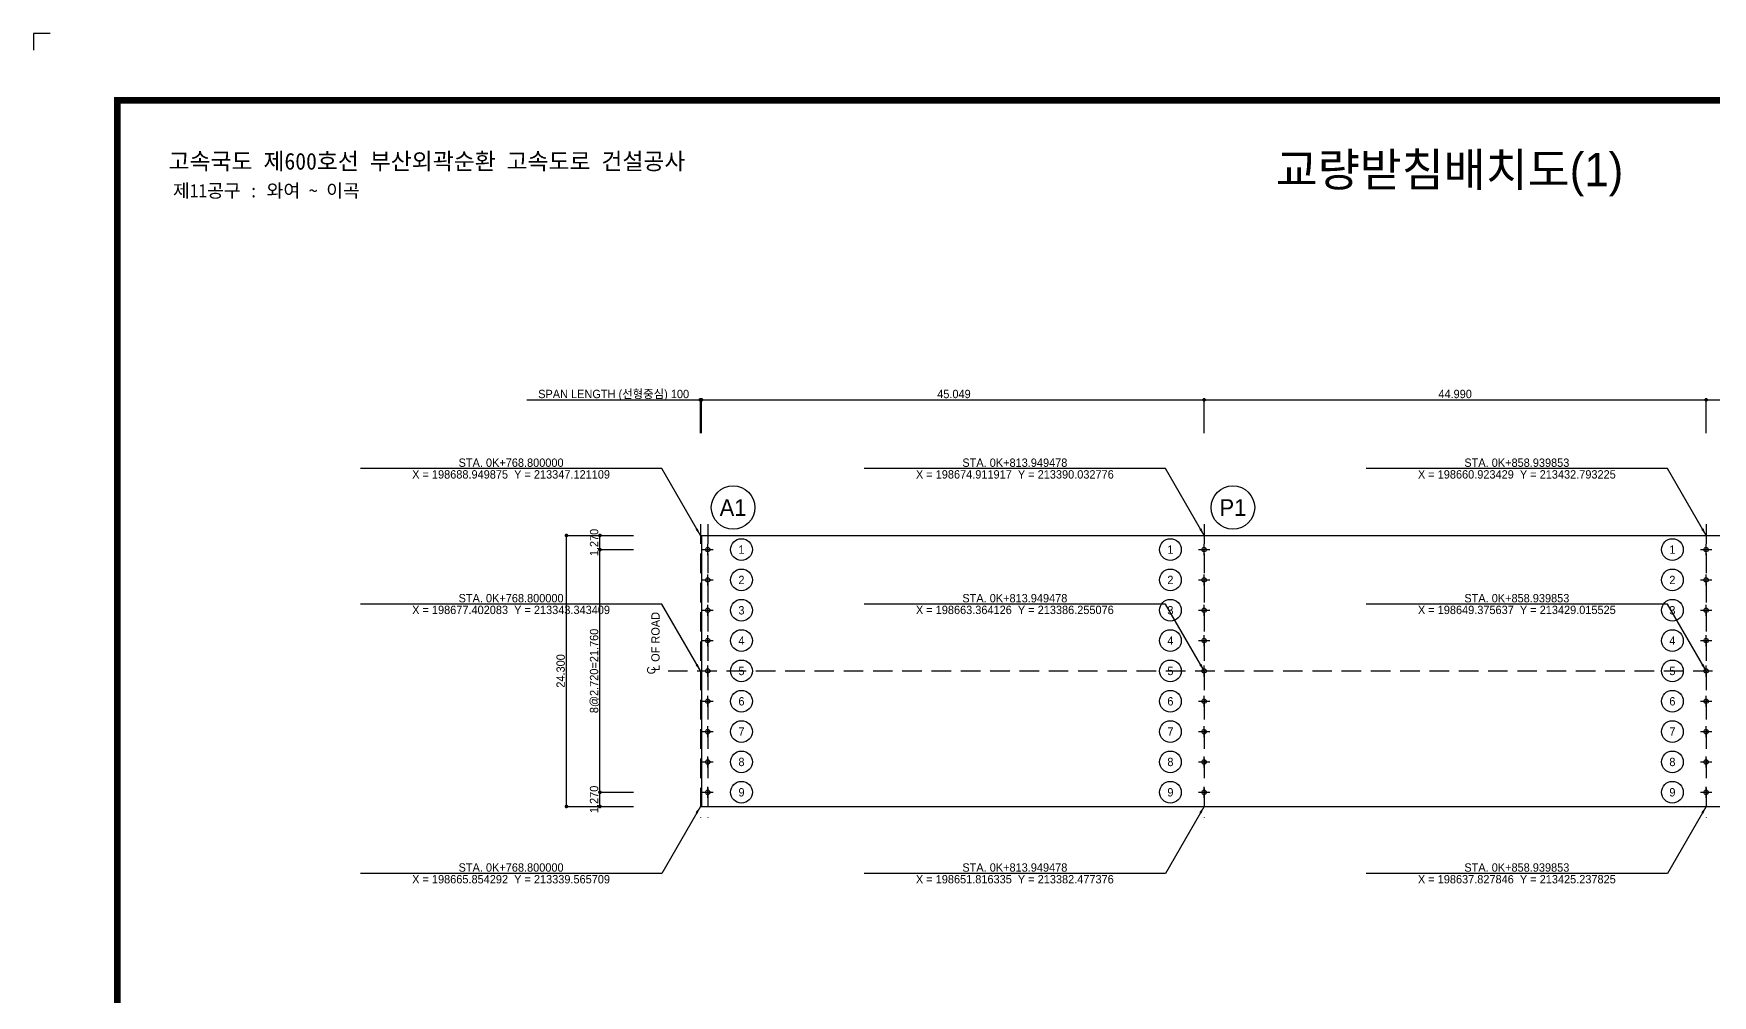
# Model space of a CAD drawing. Header units: feet. Extents: x 0 to 252300, y 0 to 207900.
# Drawn here: x 0 to 150465, y 121650 to 207900 of the extents above; entities that cross this region are included whole.
import ezdxf
from ezdxf.enums import TextEntityAlignment as Align

# ---------------------------------------------------------------- set-up
doc = ezdxf.new("R2010")
doc.units = ezdxf.units.FT
doc.header["$LTSCALE"] = 3500
doc.header["$MEASUREMENT"] = 0
doc.linetypes.add('A-DASHD01', pattern=[0.75, 0.5, -0.25])
for name, color, linetype in [('CS-CNTL', 1, 'A-DASHD01'), ('CS-CONC-LEAN', 3, 'CONTINUOUS'), ('CS-CONC-MAJR', 4, 'CONTINUOUS'), ('CS-DIML', 1, 'CONTINUOUS'), ('CS-DIMT', 3, 'CONTINUOUS'), ('CS-MISC', 3, 'CONTINUOUS'), ('CS-SYMB', 3, 'CONTINUOUS'), ('CX-BORD', 3, 'CONTINUOUS'), ('CX-BORD-LIN1', 4, 'CONTINUOUS'), ('CX-BORD-LIN2', 3, 'CONTINUOUS'), ('CX-BORD-TEX2', 7, 'CONTINUOUS'), ('CX-BORD-TEX3', 6, 'CONTINUOUS'), ('CX-MISC', 2, 'CONTINUOUS'), ('CZ-TEX2', 3, 'CONTINUOUS')]:
    doc.layers.add(name, color=color, linetype=linetype)
doc.styles.add('A_STANDARD', font='')
doc.styles.add('TB_TEXT', font='')
doc.styles.add('TB_WBTXT', font='')
doc.styles.add('TB_WMTXT', font='')
doc.styles.get('A_STANDARD').set_extended_font_data('Gulim')
doc.styles.get('TB_TEXT').set_extended_font_data('Dotum')
doc.styles.get('TB_WBTXT').set_extended_font_data('Dotum')
doc.styles.get('TB_WMTXT').set_extended_font_data('DotumChe')

# ---------------------------------------------------------------- blocks, each defined once
blk = doc.blocks.new('CXBLKA1-KHCA')
at = {"layer": 'CX-BORD-LIN1', "const_width": 2}
blk.add_lwpolyline([(796, 0), (0, 0), (0, 554), (796, 554)], close=True, dxfattribs=at)
at = {"layer": 'CX-MISC'}
blk.add_lwpolyline([(-20, 574), (-25, 574), (-25, 569)], dxfattribs=at)
at = {"layer": 'CX-BORD-LIN1', "style": 'TB_TEXT'}
for tag, height, p in [('TR_RNUM5', 3, (285.11, 32.64)), ('TR_RDAT5', 3.5, (317.5, 33)), ('TR_DGN5', 3.5, (451.12, 33)), ('TR_CHK5', 3.5, (491.12, 33)), ('TR_APP5', 3.5, (531.12, 33)), ('TR_RNUM4', 3, (285.11, 26.64)), ('TR_RDAT4', 3.5, (317.5, 27)), ('TR_DGN4', 3.5, (451.12, 27)), ('TR_CHK4', 3.5, (491.12, 27)), ('TR_APP4', 3.5, (531.12, 27)), ('TR_RNUM3', 3, (285.11, 20.64)), ('TR_RDAT3', 3.5, (317.5, 21)), ('TR_DGN3', 3.5, (451.12, 21)), ('TR_CHK3', 3.5, (491.12, 21)), ('TR_APP3', 3.5, (531.12, 21)), ('TR_RNUM2', 3, (285.11, 14.64)), ('TR_RDAT2', 3.5, (317.5, 15)), ('TR_DGN2', 3.5, (451.12, 15)), ('TR_CHK2', 3.5, (491.12, 15)), ('TR_APP2', 3.5, (531.12, 15)), ('TR_RNUM1', 3, (285.11, 8.64)), ('TR_RDAT1', 3.5, (317.5, 9)), ('TR_DGN1', 3.5, (451.12, 9)), ('TR_CHK1', 3.5, (491.12, 9)), ('TR_APP1', 3.5, (531.12, 9))]:
    blk.add_attdef(tag, text='', height=height, dxfattribs=at).set_placement(p, align=Align.MIDDLE_CENTER)
for tag, p in [('TR_RCON5', (342.3, 33)), ('TR_RCON4', (342.3, 27)), ('TR_RCON3', (342.3, 21)), ('TR_RCON2', (342.3, 15)), ('TR_RCON1', (342.3, 9))]:
    blk.add_attdef(tag, text='', height=3.5, dxfattribs=at).set_placement(p, align=Align.MIDDLE_LEFT)
at = {"layer": 'CX-BORD-LIN2', "style": 'TB_TEXT'}
blk.add_attdef('TD_VERSION', text='', height=3, rotation=90, dxfattribs=at).set_placement((800.5, 48.01), align=Align.MIDDLE_CENTER)
at = {"layer": 'CX-BORD-TEX2', "style": 'TB_WMTXT'}
for tag, height, p in [('TB_CNAME', 5, (15.34, 531.83)), ('TB_CSCOP', 4, (16.63, 523.83))]:
    blk.add_attdef(tag, text='', height=height, dxfattribs=at).set_placement(p, align=Align.BOTTOM_LEFT)
at = {"layer": 'CX-BORD-TEX2', "style": 'TB_WBTXT'}
for tag, height, p in [('TB_MTITIL', 10, (398, 533.33)), ('TB_STITL', 7, (398, 518.33))]:
    blk.add_attdef(tag, text='', height=height, dxfattribs=at).set_placement(p, align=Align.MIDDLE_CENTER)
at = {"layer": 'CX-BORD-TEX3', "style": 'TB_TEXT'}
for tag, height, p in [('TD_LNDST', 4.5, (215, 31.5)), ('TD_DSECT', 4.5, (605.5, 31.5)), ('TD_DDIST', 4.5, (654.5, 31.5)), ('TD_DNAME_TOP', 4.5, (755, 27.96)), ('TD_DCOMP', 4.5, (215, 22.59)), ('TD_CSECT', 4.5, (605.5, 22.5)), ('TD_CDIST', 4.5, (654.5, 22.5)), ('TD_DNAME_MAIN', 4.5, (755, 21.47)), ('TD_CCOMP', 4.5, (215, 13.59)), ('TD_HSCAL', 4.5, (620.88, 13.75)), ('TD_VSCAL', 4.5, (656.86, 13.75)), ('TD_DNAME_BOT', 3, (755, 15.25)), ('TD_CNAME', 5, (65, 7.6)), ('TD_FIELD', 4.5, (180, 5.13)), ('TD_CSTEP', 4.5, (250.74, 5.13)), ('TD_DWGCODE', 4.5, (637, 4.79)), ('TD_DWGNO', 4.5, (755, 5))]:
    blk.add_attdef(tag, text='', height=height, dxfattribs=at).set_placement(p, align=Align.MIDDLE_CENTER)
blk = doc.blocks.new('CXDIMDT2')
at = {"layer": 'CS-MISC', "const_width": 0.5}
blk.add_lwpolyline([(0.25, 0, 1), (-0.25, 0, 1)], format="xyb", close=True, dxfattribs=at)

msp = doc.modelspace()

# ---------------------------------------------------------------- linework, layer by layer
at = {"layer": 'CS-CNTL'}
for p, q in [((59760, 163897), (59760, 137597)), ((60422, 163897), (60422, 137597)), ((104909, 163897), (104909, 137597)), ((104909, 163897), (104909, 137597)), ((149900, 163897), (149900, 137597)), ((149900, 163897), (149900, 137597)), ((56860, 150747), (205010, 150747)), ((56860, 150747), (205010, 150747))]:
    msp.add_line(p, q, dxfattribs=at)
at = {"layer": 'CS-CONC-LEAN'}
for p, q in [((59922, 161627), (60922, 161627)), ((60422, 161127), (60422, 162127)), ((104409, 161627), (105409, 161627)), ((104909, 161127), (104909, 162127)), ((149400, 161627), (150400, 161627)), ((149900, 161127), (149900, 162127)), ((59922, 158907), (60922, 158907)), ((60422, 158407), (60422, 159407)), ((104409, 158907), (105409, 158907)), ((104909, 158407), (104909, 159407)), ((149400, 158907), (150400, 158907)), ((149900, 158407), (149900, 159407)), ((60422, 155687), (60422, 156687)), ((104909, 155687), (104909, 156687)), ((149900, 155687), (149900, 156687)), ((59922, 156187), (60922, 156187)), ((104409, 156187), (105409, 156187)), ((149400, 156187), (150400, 156187)), ((60422, 152967), (60422, 153967)), ((104909, 152967), (104909, 153967)), ((149900, 152967), (149900, 153967)), ((59922, 153467), (60922, 153467)), ((104409, 153467), (105409, 153467)), ((149400, 153467), (150400, 153467)), ((59922, 150747), (60922, 150747)), ((60422, 150247), (60422, 151247)), ((104409, 150747), (105409, 150747)), ((104909, 150247), (104909, 151247)), ((149400, 150747), (150400, 150747)), ((149900, 150247), (149900, 151247)), ((59922, 148027), (60922, 148027)), ((60422, 147527), (60422, 148527)), ((104409, 148027), (105409, 148027)), ((104909, 147527), (104909, 148527)), ((149400, 148027), (150400, 148027)), ((149900, 147527), (149900, 148527)), ((59922, 145307), (60922, 145307)), ((60422, 144807), (60422, 145807)), ((104409, 145307), (105409, 145307)), ((104909, 144807), (104909, 145807)), ((149400, 145307), (150400, 145307)), ((149900, 144807), (149900, 145807)), ((60422, 142087), (60422, 143087)), ((104909, 142087), (104909, 143087)), ((149900, 142087), (149900, 143087)), ((59922, 142587), (60922, 142587)), ((104409, 142587), (105409, 142587)), ((149400, 142587), (150400, 142587)), ((60422, 139367), (60422, 140367)), ((104909, 139367), (104909, 140367)), ((149900, 139367), (149900, 140367)), ((59922, 139867), (60922, 139867)), ((104409, 139867), (105409, 139867)), ((149400, 139867), (150400, 139867))]:
    msp.add_line(p, q, dxfattribs=at)
for centre in [(60422, 161627), (104909, 161627), (149900, 161627), (60422, 158907), (104909, 158907), (149900, 158907), (60422, 156187), (104909, 156187), (149900, 156187), (60422, 153467), (104909, 153467), (149900, 153467), (60422, 150747), (104909, 150747), (149900, 150747), (60422, 148027), (104909, 148027), (149900, 148027), (60422, 145307), (104909, 145307), (149900, 145307), (60422, 142587), (104909, 142587), (149900, 142587), (60422, 139867), (104909, 139867), (149900, 139867)]:
    msp.add_circle(centre, 200, dxfattribs=at)
for points in [[(59922, 161627), (60072, 161577), (59922, 161627), (60072, 161677)], [(60422, 162127), (60372, 161977), (60422, 162127), (60472, 161977)], [(60422, 161127), (60372, 161277), (60422, 161127), (60472, 161277)], [(60922, 161627), (60772, 161577), (60922, 161627), (60772, 161677)], [(104409, 161627), (104559, 161577), (104409, 161627), (104559, 161677)], [(104909, 162127), (104859, 161977), (104909, 162127), (104959, 161977)], [(104909, 161127), (104859, 161277), (104909, 161127), (104959, 161277)], [(105409, 161627), (105259, 161577), (105409, 161627), (105259, 161677)], [(149400, 161627), (149550, 161577), (149400, 161627), (149550, 161677)], [(149900, 162127), (149850, 161977), (149900, 162127), (149950, 161977)], [(149900, 161127), (149850, 161277), (149900, 161127), (149950, 161277)], [(150400, 161627), (150250, 161577), (150400, 161627), (150250, 161677)], [(59922, 158907), (60072, 158857), (59922, 158907), (60072, 158957)], [(60422, 159407), (60372, 159257), (60422, 159407), (60472, 159257)], [(60422, 158407), (60372, 158557), (60422, 158407), (60472, 158557)], [(60922, 158907), (60772, 158857), (60922, 158907), (60772, 158957)], [(104409, 158907), (104559, 158857), (104409, 158907), (104559, 158957)], [(104909, 159407), (104859, 159257), (104909, 159407), (104959, 159257)], [(104909, 158407), (104859, 158557), (104909, 158407), (104959, 158557)], [(105409, 158907), (105259, 158857), (105409, 158907), (105259, 158957)], [(149400, 158907), (149550, 158857), (149400, 158907), (149550, 158957)], [(149900, 159407), (149850, 159257), (149900, 159407), (149950, 159257)], [(149900, 158407), (149850, 158557), (149900, 158407), (149950, 158557)], [(150400, 158907), (150250, 158857), (150400, 158907), (150250, 158957)], [(60422, 156687), (60372, 156537), (60422, 156687), (60472, 156537)], [(104909, 156687), (104859, 156537), (104909, 156687), (104959, 156537)], [(149900, 156687), (149850, 156537), (149900, 156687), (149950, 156537)], [(59922, 156187), (60072, 156137), (59922, 156187), (60072, 156237)], [(60422, 155687), (60372, 155837), (60422, 155687), (60472, 155837)], [(60922, 156187), (60772, 156137), (60922, 156187), (60772, 156237)], [(104409, 156187), (104559, 156137), (104409, 156187), (104559, 156237)], [(104909, 155687), (104859, 155837), (104909, 155687), (104959, 155837)], [(105409, 156187), (105259, 156137), (105409, 156187), (105259, 156237)], [(149400, 156187), (149550, 156137), (149400, 156187), (149550, 156237)], [(149900, 155687), (149850, 155837), (149900, 155687), (149950, 155837)], [(150400, 156187), (150250, 156137), (150400, 156187), (150250, 156237)], [(59922, 153467), (60072, 153417), (59922, 153467), (60072, 153517)], [(60422, 153967), (60372, 153817), (60422, 153967), (60472, 153817)], [(60922, 153467), (60772, 153417), (60922, 153467), (60772, 153517)], [(104409, 153467), (104559, 153417), (104409, 153467), (104559, 153517)], [(104909, 153967), (104859, 153817), (104909, 153967), (104959, 153817)], [(105409, 153467), (105259, 153417), (105409, 153467), (105259, 153517)], [(149400, 153467), (149550, 153417), (149400, 153467), (149550, 153517)], [(149900, 153967), (149850, 153817), (149900, 153967), (149950, 153817)], [(150400, 153467), (150250, 153417), (150400, 153467), (150250, 153517)], [(60422, 152967), (60372, 153117), (60422, 152967), (60472, 153117)], [(104909, 152967), (104859, 153117), (104909, 152967), (104959, 153117)], [(149900, 152967), (149850, 153117), (149900, 152967), (149950, 153117)], [(59922, 150747), (60072, 150697), (59922, 150747), (60072, 150797)], [(60422, 151247), (60372, 151097), (60422, 151247), (60472, 151097)], [(60922, 150747), (60772, 150697), (60922, 150747), (60772, 150797)], [(104409, 150747), (104559, 150697), (104409, 150747), (104559, 150797)], [(104909, 151247), (104859, 151097), (104909, 151247), (104959, 151097)], [(105409, 150747), (105259, 150697), (105409, 150747), (105259, 150797)], [(149400, 150747), (149550, 150697), (149400, 150747), (149550, 150797)], [(149900, 151247), (149850, 151097), (149900, 151247), (149950, 151097)], [(150400, 150747), (150250, 150697), (150400, 150747), (150250, 150797)], [(60422, 150247), (60372, 150397), (60422, 150247), (60472, 150397)], [(104909, 150247), (104859, 150397), (104909, 150247), (104959, 150397)], [(149900, 150247), (149850, 150397), (149900, 150247), (149950, 150397)], [(59922, 148027), (60072, 147977), (59922, 148027), (60072, 148077)], [(60422, 148527), (60372, 148377), (60422, 148527), (60472, 148377)], [(60422, 147527), (60372, 147677), (60422, 147527), (60472, 147677)], [(60922, 148027), (60772, 147977), (60922, 148027), (60772, 148077)], [(104409, 148027), (104559, 147977), (104409, 148027), (104559, 148077)], [(104909, 148527), (104859, 148377), (104909, 148527), (104959, 148377)], [(104909, 147527), (104859, 147677), (104909, 147527), (104959, 147677)], [(105409, 148027), (105259, 147977), (105409, 148027), (105259, 148077)], [(149400, 148027), (149550, 147977), (149400, 148027), (149550, 148077)], [(149900, 148527), (149850, 148377), (149900, 148527), (149950, 148377)], [(149900, 147527), (149850, 147677), (149900, 147527), (149950, 147677)], [(150400, 148027), (150250, 147977), (150400, 148027), (150250, 148077)], [(59922, 145307), (60072, 145257), (59922, 145307), (60072, 145357)], [(60422, 145807), (60372, 145657), (60422, 145807), (60472, 145657)], [(60422, 144807), (60372, 144957), (60422, 144807), (60472, 144957)], [(60922, 145307), (60772, 145257), (60922, 145307), (60772, 145357)], [(104409, 145307), (104559, 145257), (104409, 145307), (104559, 145357)], [(104909, 145807), (104859, 145657), (104909, 145807), (104959, 145657)], [(104909, 144807), (104859, 144957), (104909, 144807), (104959, 144957)], [(105409, 145307), (105259, 145257), (105409, 145307), (105259, 145357)], [(149400, 145307), (149550, 145257), (149400, 145307), (149550, 145357)], [(149900, 145807), (149850, 145657), (149900, 145807), (149950, 145657)], [(149900, 144807), (149850, 144957), (149900, 144807), (149950, 144957)], [(150400, 145307), (150250, 145257), (150400, 145307), (150250, 145357)], [(60422, 143087), (60372, 142937), (60422, 143087), (60472, 142937)], [(104909, 143087), (104859, 142937), (104909, 143087), (104959, 142937)], [(149900, 143087), (149850, 142937), (149900, 143087), (149950, 142937)], [(59922, 142587), (60072, 142537), (59922, 142587), (60072, 142637)], [(60422, 142087), (60372, 142237), (60422, 142087), (60472, 142237)], [(60922, 142587), (60772, 142537), (60922, 142587), (60772, 142637)], [(104409, 142587), (104559, 142537), (104409, 142587), (104559, 142637)], [(104909, 142087), (104859, 142237), (104909, 142087), (104959, 142237)], [(105409, 142587), (105259, 142537), (105409, 142587), (105259, 142637)], [(149400, 142587), (149550, 142537), (149400, 142587), (149550, 142637)], [(149900, 142087), (149850, 142237), (149900, 142087), (149950, 142237)], [(150400, 142587), (150250, 142537), (150400, 142587), (150250, 142637)], [(60422, 140367), (60372, 140217), (60422, 140367), (60472, 140217)], [(104909, 140367), (104859, 140217), (104909, 140367), (104959, 140217)], [(149900, 140367), (149850, 140217), (149900, 140367), (149950, 140217)], [(59922, 139867), (60072, 139817), (59922, 139867), (60072, 139917)], [(60422, 139367), (60372, 139517), (60422, 139367), (60472, 139517)], [(60922, 139867), (60772, 139817), (60922, 139867), (60772, 139917)], [(104409, 139867), (104559, 139817), (104409, 139867), (104559, 139917)], [(104909, 139367), (104859, 139517), (104909, 139367), (104959, 139517)], [(105409, 139867), (105259, 139817), (105409, 139867), (105259, 139917)], [(149400, 139867), (149550, 139817), (149400, 139867), (149550, 139917)], [(149900, 139367), (149850, 139517), (149900, 139367), (149950, 139517)], [(150400, 139867), (150250, 139817), (150400, 139867), (150250, 139917)]]:
    msp.add_solid(points, dxfattribs=at)
at = {"layer": 'CS-CONC-MAJR'}
for p, q in [((59860, 162897), (59860, 138597)), ((59860, 162897), (194860, 162897)), ((59860, 138597), (194860, 138597))]:
    msp.add_line(p, q, dxfattribs=at)
at = {"layer": 'CS-DIML'}
for p, q in [((44217, 175057), (59760, 175057)), ((59760, 172057), (59760, 175207)), ((59760, 175057), (59860, 175057)), ((59860, 172057), (59860, 175207)), ((59860, 175057), (104909, 175057)), ((104909, 172057), (104909, 175207)), ((104909, 175057), (149900, 175057)), ((149900, 172057), (149900, 175207)), ((149900, 175057), (194860, 175057)), ((56296, 168897), (29296, 168897)), ((59760, 162897), (56296, 168897)), ((101445, 168897), (74445, 168897)), ((104909, 162897), (101445, 168897)), ((146436, 168897), (119436, 168897)), ((149900, 162897), (146436, 168897)), ((47760, 162897), (50760, 162897)), ((47760, 138597), (47760, 162897)), ((47760, 162897), (50760, 162897)), ((47760, 138597), (47760, 162897)), ((50760, 162897), (53760, 162897)), ((50760, 161627), (50760, 162897)), ((50760, 162897), (53760, 162897)), ((50760, 161627), (50760, 162897)), ((50760, 161627), (53760, 161627)), ((50760, 139867), (50760, 161627)), ((50760, 161627), (53760, 161627)), ((50760, 139867), (50760, 161627)), ((56296, 156747), (29296, 156747)), ((59760, 150747), (56296, 156747)), ((101445, 156747), (74445, 156747)), ((104909, 150747), (101445, 156747)), ((146436, 156747), (119436, 156747)), ((149900, 150747), (146436, 156747)), ((47760, 138597), (50760, 138597)), ((47760, 138597), (50760, 138597)), ((50760, 139867), (53760, 139867)), ((50760, 138597), (50760, 139867)), ((50760, 139867), (53760, 139867)), ((50760, 138597), (50760, 139867)), ((50760, 138597), (53760, 138597)), ((50760, 138597), (53760, 138597)), ((59760, 138597), (56296, 132597)), ((104909, 138597), (101445, 132597)), ((149900, 138597), (146436, 132597)), ((56296, 132597), (29296, 132597)), ((101445, 132597), (74445, 132597)), ((146436, 132597), (119436, 132597))]:
    msp.add_line(p, q, dxfattribs=at)
for points in [[(59760, 162897), (59525, 163523), (59760, 162897), (59335, 163413)], [(104909, 162897), (104675, 163523), (104909, 162897), (104484, 163413)], [(149900, 162897), (149665, 163523), (149900, 162897), (149474, 163413)], [(59760, 150747), (59525, 151373), (59760, 150747), (59335, 151263)], [(104909, 150747), (104675, 151373), (104909, 150747), (104484, 151263)], [(149900, 150747), (149665, 151373), (149900, 150747), (149474, 151263)], [(59760, 138597), (59335, 138080), (59760, 138597), (59525, 137970)], [(104909, 138597), (104484, 138080), (104909, 138597), (104675, 137970)], [(149900, 138597), (149474, 138080), (149900, 138597), (149665, 137970)]]:
    msp.add_solid(points, dxfattribs=at)
at = {"layer": 'CS-SYMB'}
for centre in [(63444, 161627), (101887, 161627), (146877, 161627), (63444, 158907), (101887, 158907), (146877, 158907), (63444, 156187), (101887, 156187), (146877, 156187), (63444, 153467), (101887, 153467), (146877, 153467), (63444, 150747), (101887, 150747), (146877, 150747), (63444, 148027), (101887, 148027), (146877, 148027), (63444, 145307), (101887, 145307), (146877, 145307), (63444, 142587), (101887, 142587), (146877, 142587), (63444, 139867), (101887, 139867), (146877, 139867)]:
    msp.add_circle(centre, 975, dxfattribs=at)
at = {"layer": 'CZ-TEX2'}
for centre in [(62690, 165397), (107489, 165397)]:
    msp.add_circle(centre, 1950, dxfattribs=at)

# ---------------------------------------------------------------- block references
at = {"layer": 'CS-SYMB', "xscale": 330, "yscale": 330, "zscale": 330, "rotation": 18.11479200000001}
for p in [(59760, 175057), (59860, 175057), (59860, 175057), (104909, 175057), (104909, 175057), (149900, 175057), (149900, 175057), (47760, 162897), (47760, 162897), (50760, 162897), (50760, 162897), (50760, 161627), (50760, 161627), (50760, 161627), (50760, 161627), (50760, 139867), (50760, 139867), (50760, 139867), (50760, 139867), (47760, 138597), (47760, 138597), (50760, 138597), (50760, 138597)]:
    msp.add_blockref('CXDIMDT2', p, dxfattribs=at)
at = {"layer": 'CX-BORD'}
ref = msp.add_blockref('CXBLKA1-KHCA', (7500, 35700), dxfattribs=dict(at, xscale=299.9999999999999, yscale=299.9999999999999, zscale=299.9999999999999))
ref.add_attrib('TB_MTITIL', '교량받침배치도(1)', dxfattribs={"layer": 'CX-BORD-TEX2', "height": 3000, "style": 'TB_WBTXT'}).set_placement((126900, 195698), align=Align.MIDDLE_CENTER)
ref.add_attrib('TB_CNAME', '고속국도 제600호선 부산외곽순환 고속도로 건설공사', dxfattribs={"layer": 'CX-BORD-TEX2', "height": 1500, "style": 'TB_WMTXT'}).set_placement((12103, 195250), align=Align.BOTTOM_LEFT)
ref.add_attrib('TB_CSCOP', '제11공구 : 와여 ~ 이곡', dxfattribs={"layer": 'CX-BORD-TEX2', "height": 1200, "style": 'TB_WMTXT'}).set_placement((12490, 192850), align=Align.BOTTOM_LEFT)

# ---------------------------------------------------------------- texts
at = {"layer": 'CS-DIMT', "style": 'A_STANDARD'}
for s, rotation, p in [('SPAN LENGTH (선형중심) 100', 360, (51989, 175207)), ('44.990', 360, (127404, 175207)), ('X = 198688.949875  Y = 213347.121109', 360, (42796, 167997)), ('STA. 0K+768.800000', 360, (42796, 169047)), ('X = 198674.911917  Y = 213390.032776', 360, (87945, 167997)), ('STA. 0K+813.949478', 360, (87945, 169047)), ('X = 198660.923429  Y = 213432.793225', 360, (132936, 167997)), ('STA. 0K+858.939853', 360, (132936, 169047)), ('1.270', 450, (50610, 162262)), ('1.270', 450, (50610, 162262)), ('X = 198677.402083  Y = 213343.343409', 360, (42796, 155847)), ('STA. 0K+768.800000', 360, (42796, 156897)), ('X = 198663.364126  Y = 213386.255076', 360, (87945, 155847)), ('STA. 0K+813.949478', 360, (87945, 156897)), ('X = 198649.375637  Y = 213429.015525', 360, (132936, 155847)), ('STA. 0K+858.939853', 360, (132936, 156897)), ('8@2.720=21.760', 450, (50610, 150747)), ('8@2.720=21.760', 450, (50610, 150747)), ('24.300', 450, (47610, 150747)), ('24.300', 450, (47610, 150747)), ('1.270', 450, (50610, 139232)), ('1.270', 450, (50610, 139232)), ('X = 198665.854292  Y = 213339.565709', 360, (42796, 131697)), ('STA. 0K+768.800000', 360, (42796, 132747)), ('X = 198651.816335  Y = 213382.477376', 360, (87945, 131697)), ('STA. 0K+813.949478', 360, (87945, 132747)), ('X = 198637.827846  Y = 213425.237825', 360, (132936, 131697)), ('STA. 0K+858.939853', 360, (132936, 132747))]:
    msp.add_text(s, height=750, rotation=rotation, dxfattribs=at).set_placement(p, align=Align.CENTER)
msp.add_text('45.049', height=750, dxfattribs=at).set_placement((82488, 175207), align=Align.CENTER)
at = {"layer": 'CS-SYMB', "style": 'A_STANDARD'}
for s, p in [('1', (63444, 161252)), ('1', (101887, 161252)), ('1', (146877, 161252)), ('2', (63444, 158532)), ('2', (101887, 158532)), ('2', (146877, 158532)), ('3', (63444, 155812)), ('3', (101887, 155812)), ('3', (146877, 155812)), ('4', (63444, 153092)), ('4', (101887, 153092)), ('4', (146877, 153092)), ('5', (63444, 150372)), ('5', (101887, 150372)), ('5', (146877, 150372)), ('6', (63444, 147652)), ('6', (101887, 147652)), ('6', (146877, 147652)), ('7', (63444, 144932)), ('7', (101887, 144932)), ('7', (146877, 144932)), ('8', (63444, 142212)), ('8', (101887, 142212)), ('8', (146877, 142212)), ('9', (63444, 139492)), ('9', (101887, 139492)), ('9', (146877, 139492))]:
    msp.add_text(s, height=750, rotation=360, dxfattribs=at).set_placement(p, align=Align.CENTER)
at = {"layer": 'CZ-TEX2', "style": 'A_STANDARD'}
for s, p in [('A1', (62690, 164647)), ('P1', (107489, 164647))]:
    msp.add_text(s, height=1500, rotation=360, dxfattribs=at).set_placement(p, align=Align.CENTER)
for s, p in [('L OF ROAD', (56110, 150747)), ('L OF ROAD', (56110, 150747)), ('C', (55735, 150447)), ('C', (55735, 150447))]:
    msp.add_text(s, height=750, rotation=90, dxfattribs=at).set_placement(p)

doc.saveas('drawing.dxf')
